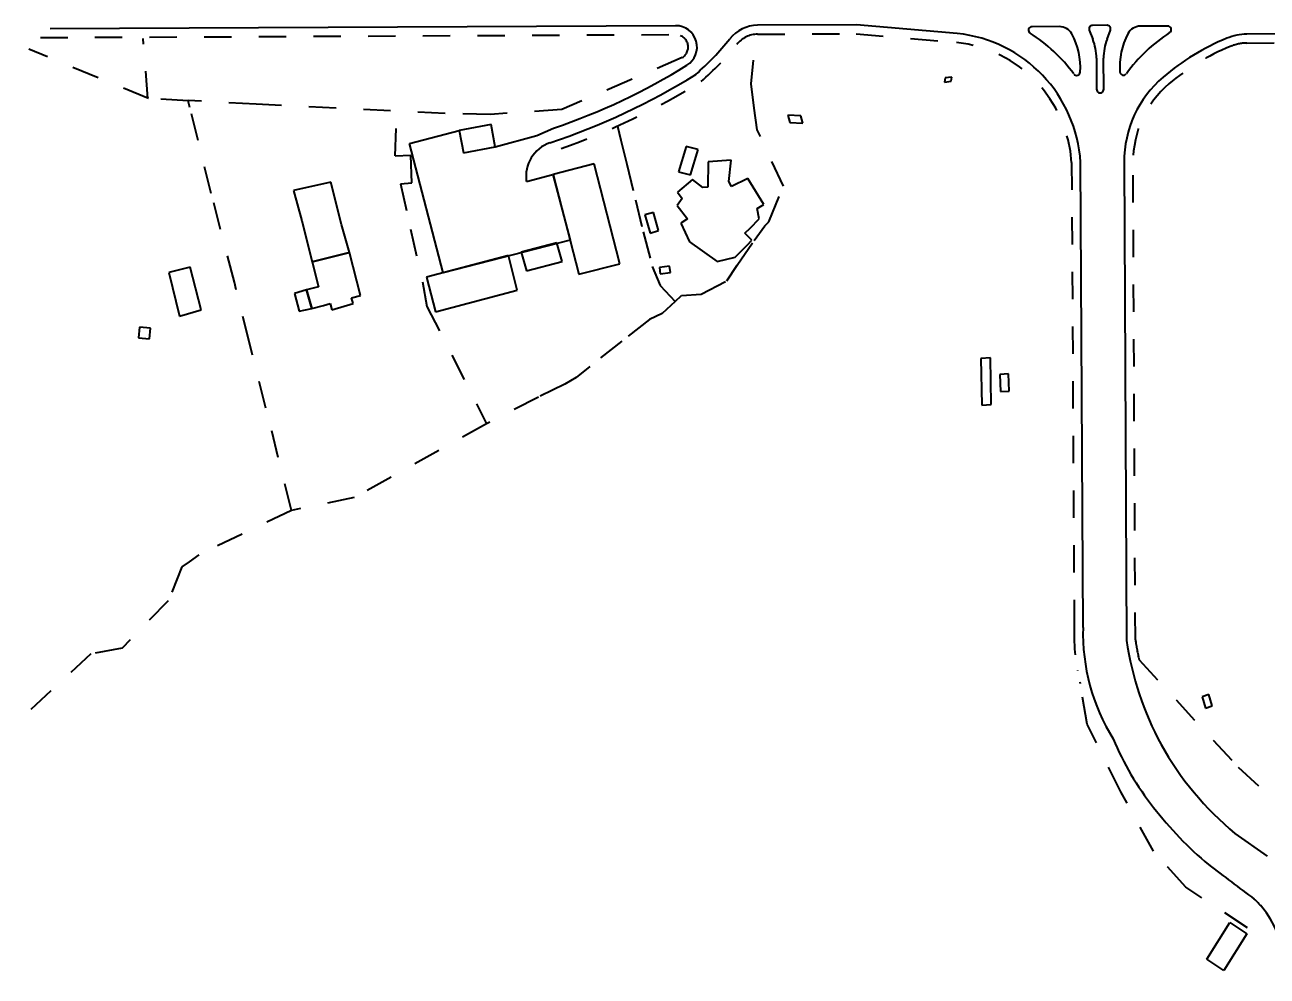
# Model space of a CAD drawing. Header units: metres. Extents: x 625987 to 635197, y 3048449 to 3066446.
# Drawn here: x 634624.138 to 634628.685, y 3063189.799 to 3063193.281 of the extents above; entities that cross this region are included whole.
import ezdxf

# ---------------------------------------------------------------- set-up
doc = ezdxf.new("R2010")
doc.units = ezdxf.units.M
doc.linetypes.add('DASHED', pattern=[0.75, 0.5, -0.25])
for name, color, linetype, lineweight in [('C-BLDG', 253, 'Continuous', 5), ('C-FENC-AIRF-SECU', 253, 'DASHED', 0), ('C-ROAD-LAND', 253, 'Continuous', 9)]:
    doc.layers.add(name, color=color, linetype=linetype, lineweight=lineweight)

msp = doc.modelspace()

# ---------------------------------------------------------------- linework, layer by layer
at = {"layer": 'C-BLDG', "lineweight": 40}
for p, q in [((634627.506, 3063193.0864, 24568986.0801), (634627.5039, 3063193.0707, 24568986.0801)), ((634627.506, 3063193.0864, 24568986.0801), (634627.5039, 3063193.0707, 24568986.0801)), ((634627.5039, 3063193.0707, 24568986.0801), (634627.5284, 3063193.074, 24568986.0801)), ((634627.5039, 3063193.0707, 24568986.0801), (634627.5284, 3063193.074, 24568986.0801)), ((634627.5305, 3063193.0898, 24568986.0801), (634627.506, 3063193.0864, 24568986.0801)), ((634627.5305, 3063193.0898, 24568986.0801), (634627.506, 3063193.0864, 24568986.0801)), ((634627.5284, 3063193.074, 24568986.0801), (634627.5305, 3063193.0898, 24568986.0801)), ((634627.5284, 3063193.074, 24568986.0801), (634627.5305, 3063193.0898, 24568986.0801)), ((634626.9776, 3063192.948, 24568986.0801), (634626.93, 3063192.9504, 24568986.0801)), ((634626.93, 3063192.9504, 24568986.0801), (634626.9375, 3063192.9234, 24568986.0801)), ((634626.9776, 3063192.948, 24568986.0801), (634626.93, 3063192.9504, 24568986.0801)), ((634626.93, 3063192.9504, 24568986.0801), (634626.9375, 3063192.9234, 24568986.0801)), ((634626.9375, 3063192.9234, 24568986.0801), (634626.9852, 3063192.921, 24568986.0801)), ((634626.9375, 3063192.9234, 24568986.0801), (634626.9852, 3063192.921, 24568986.0801)), ((634626.9852, 3063192.921, 24568986.0801), (634626.9776, 3063192.948, 24568986.0801)), ((634626.9852, 3063192.921, 24568986.0801), (634626.9776, 3063192.948, 24568986.0801)), ((634625.8443, 3063192.9162, 24568986.0801), (634625.7281, 3063192.8944, 24568986.0801)), ((634625.8443, 3063192.9162, 24568986.0801), (634625.7281, 3063192.8944, 24568986.0801)), ((634625.7281, 3063192.8944, 24568986.0801), (634625.7435, 3063192.8123, 24568986.0801)), ((634625.7281, 3063192.8944, 24568986.0801), (634625.7435, 3063192.8123, 24568986.0801)), ((634625.8597, 3063192.8341, 24568986.0801), (634625.8443, 3063192.9162, 24568986.0801)), ((634625.8597, 3063192.8341, 24568986.0801), (634625.8443, 3063192.9162, 24568986.0801)), ((634625.7435, 3063192.8123, 24568986.0801), (634625.8597, 3063192.8341, 24568986.0801)), ((634625.7435, 3063192.8123, 24568986.0801), (634625.8597, 3063192.8341, 24568986.0801)), ((634626.5588, 3063192.836, 24568986.0801), (634626.5309, 3063192.7432, 24568986.0801)), ((634626.5588, 3063192.836, 24568986.0801), (634626.5309, 3063192.7432, 24568986.0801)), ((634626.6025, 3063192.8251, 24568986.0801), (634626.5588, 3063192.836, 24568986.0801)), ((634626.6025, 3063192.8251, 24568986.0801), (634626.5588, 3063192.836, 24568986.0801)), ((634626.5747, 3063192.7323, 24568986.0801), (634626.6025, 3063192.8251, 24568986.0801)), ((634626.5747, 3063192.7323, 24568986.0801), (634626.6025, 3063192.8251, 24568986.0801)), ((634626.2216, 3063192.7726, 24568986.0801), (634626.0712, 3063192.7336, 24568986.0801)), ((634626.2216, 3063192.7726, 24568986.0801), (634626.0712, 3063192.7336, 24568986.0801)), ((634626.316, 3063192.4066, 24568986.0801), (634626.2216, 3063192.7726, 24568986.0801)), ((634626.316, 3063192.4066, 24568986.0801), (634626.2216, 3063192.7726, 24568986.0801)), ((634626.5309, 3063192.7432, 24568986.0801), (634626.5747, 3063192.7323, 24568986.0801)), ((634626.5309, 3063192.7432, 24568986.0801), (634626.5747, 3063192.7323, 24568986.0801)), ((634626.6389, 3063192.7793, 24568986.0801), (634626.638, 3063192.6863, 24568986.0801)), ((634626.6389, 3063192.7793, 24568986.0801), (634626.638, 3063192.6863, 24568986.0801)), ((634626.723, 3063192.7857, 24568986.0801), (634626.6389, 3063192.7793, 24568986.0801)), ((634626.723, 3063192.7857, 24568986.0801), (634626.6389, 3063192.7793, 24568986.0801)), ((634626.7151, 3063192.7069, 24568986.0801), (634626.723, 3063192.7857, 24568986.0801)), ((634626.7151, 3063192.7069, 24568986.0801), (634626.723, 3063192.7857, 24568986.0801)), ((634625.2577, 3063192.7051, 24568986.0801), (634625.1218, 3063192.6746, 24568986.0801)), ((634625.2577, 3063192.7051, 24568986.0801), (634625.1218, 3063192.6746, 24568986.0801)), ((634625.2973, 3063192.5503, 24568986.0801), (634625.2577, 3063192.7051, 24568986.0801)), ((634625.2973, 3063192.5503, 24568986.0801), (634625.2577, 3063192.7051, 24568986.0801)), ((634626.0712, 3063192.7336, 24568986.0801), (634626.1655, 3063192.3677, 24568986.0801)), ((634626.0712, 3063192.7336, 24568986.0801), (634626.1655, 3063192.3677, 24568986.0801)), ((634626.5815, 3063192.7152, 24568986.0801), (634626.5267, 3063192.668, 24568986.0801)), ((634626.5815, 3063192.7152, 24568986.0801), (634626.5267, 3063192.668, 24568986.0801)), ((634626.6192, 3063192.6858, 24568986.0801), (634626.5815, 3063192.7152, 24568986.0801)), ((634626.6192, 3063192.6858, 24568986.0801), (634626.5815, 3063192.7152, 24568986.0801)), ((634626.7237, 3063192.6894, 24568986.0801), (634626.7151, 3063192.7069, 24568986.0801)), ((634626.7237, 3063192.6894, 24568986.0801), (634626.7151, 3063192.7069, 24568986.0801)), ((634626.7841, 3063192.7184, 24568986.0801), (634626.7237, 3063192.6894, 24568986.0801)), ((634626.7841, 3063192.7184, 24568986.0801), (634626.7237, 3063192.6894, 24568986.0801)), ((634626.8425, 3063192.6231, 24568986.0801), (634626.7841, 3063192.7184, 24568986.0801)), ((634626.8425, 3063192.6231, 24568986.0801), (634626.7841, 3063192.7184, 24568986.0801)), ((634625.1218, 3063192.6746, 24568986.0801), (634625.1519, 3063192.5634, 24568986.0801)), ((634625.1218, 3063192.6746, 24568986.0801), (634625.1519, 3063192.5634, 24568986.0801)), ((634626.5267, 3063192.668, 24568986.0801), (634626.5442, 3063192.6455, 24568986.0801)), ((634626.5267, 3063192.668, 24568986.0801), (634626.5442, 3063192.6455, 24568986.0801)), ((634626.638, 3063192.6863, 24568986.0801), (634626.6192, 3063192.6858, 24568986.0801)), ((634626.638, 3063192.6863, 24568986.0801), (634626.6192, 3063192.6858, 24568986.0801)), ((634626.5442, 3063192.6455, 24568986.0801), (634626.526, 3063192.6194, 24568986.0801)), ((634626.5442, 3063192.6455, 24568986.0801), (634626.526, 3063192.6194, 24568986.0801)), ((634626.526, 3063192.6194, 24568986.0801), (634626.5628, 3063192.5711, 24568986.0801)), ((634626.526, 3063192.6194, 24568986.0801), (634626.5628, 3063192.5711, 24568986.0801)), ((634626.8178, 3063192.6087, 24568986.0801), (634626.8425, 3063192.6231, 24568986.0801)), ((634626.8178, 3063192.6087, 24568986.0801), (634626.8425, 3063192.6231, 24568986.0801)), ((634626.8255, 3063192.5713, 24568986.0801), (634626.8178, 3063192.6087, 24568986.0801)), ((634626.8255, 3063192.5713, 24568986.0801), (634626.8178, 3063192.6087, 24568986.0801)), ((634625.1519, 3063192.5634, 24568986.0801), (634625.1898, 3063192.4131, 24568986.0801)), ((634625.1519, 3063192.5634, 24568986.0801), (634625.1898, 3063192.4131, 24568986.0801)), ((634626.4393, 3063192.5938, 24568986.0801), (634626.4076, 3063192.5852, 24568986.0801)), ((634626.4393, 3063192.5938, 24568986.0801), (634626.4076, 3063192.5852, 24568986.0801)), ((634626.4076, 3063192.5852, 24568986.0801), (634626.4269, 3063192.5183, 24568986.0801)), ((634626.4076, 3063192.5852, 24568986.0801), (634626.4269, 3063192.5183, 24568986.0801)), ((634626.4575, 3063192.5285, 24568986.0801), (634626.4393, 3063192.5938, 24568986.0801)), ((634626.4575, 3063192.5285, 24568986.0801), (634626.4393, 3063192.5938, 24568986.0801)), ((634626.5628, 3063192.5711, 24568986.0801), (634626.5385, 3063192.5543, 24568986.0801)), ((634626.5628, 3063192.5711, 24568986.0801), (634626.5385, 3063192.5543, 24568986.0801)), ((634626.792, 3063192.5367, 24568986.0801), (634626.8255, 3063192.5713, 24568986.0801)), ((634626.792, 3063192.5367, 24568986.0801), (634626.8255, 3063192.5713, 24568986.0801)), ((634625.3257, 3063192.4473, 24568986.0801), (634625.2973, 3063192.5503, 24568986.0801)), ((634625.3257, 3063192.4473, 24568986.0801), (634625.2973, 3063192.5503, 24568986.0801)), ((634626.4269, 3063192.5183, 24568986.0801), (634626.4575, 3063192.5285, 24568986.0801)), ((634626.4269, 3063192.5183, 24568986.0801), (634626.4575, 3063192.5285, 24568986.0801)), ((634626.5385, 3063192.5543, 24568986.0801), (634626.5705, 3063192.4871, 24568986.0801)), ((634626.5385, 3063192.5543, 24568986.0801), (634626.5705, 3063192.4871, 24568986.0801)), ((634626.7729, 3063192.5181, 24568986.0801), (634626.792, 3063192.5367, 24568986.0801)), ((634626.7729, 3063192.5181, 24568986.0801), (634626.792, 3063192.5367, 24568986.0801)), ((634626.7982, 3063192.4926, 24568986.0801), (634626.7729, 3063192.5181, 24568986.0801)), ((634626.7982, 3063192.4926, 24568986.0801), (634626.7729, 3063192.5181, 24568986.0801)), ((634626.0846, 3063192.4831, 24568986.0801), (634625.9542, 3063192.4489, 24568986.0801)), ((634626.0846, 3063192.4831, 24568986.0801), (634625.9542, 3063192.4489, 24568986.0801)), ((634626.1041, 3063192.4151, 24568986.0801), (634626.0846, 3063192.4831, 24568986.0801)), ((634626.1041, 3063192.4151, 24568986.0801), (634626.0846, 3063192.4831, 24568986.0801)), ((634626.5705, 3063192.4871, 24568986.0801), (634626.6722, 3063192.4141, 24568986.0801)), ((634626.5705, 3063192.4871, 24568986.0801), (634626.6722, 3063192.4141, 24568986.0801)), ((634626.7375, 3063192.4301, 24568986.0801), (634626.7822, 3063192.4738, 24568986.0801)), ((634626.7375, 3063192.4301, 24568986.0801), (634626.7822, 3063192.4738, 24568986.0801)), ((634626.7822, 3063192.4738, 24568986.0801), (634626.7982, 3063192.4926, 24568986.0801)), ((634626.7822, 3063192.4738, 24568986.0801), (634626.7982, 3063192.4926, 24568986.0801)), ((634625.1898, 3063192.4131, 24568986.0801), (634625.3257, 3063192.4473, 24568986.0801)), ((634625.3257, 3063192.4473, 24568986.0801), (634625.1898, 3063192.4131, 24568986.0801)), ((634625.1898, 3063192.4131, 24568986.0801), (634625.3257, 3063192.4473, 24568986.0801)), ((634625.3257, 3063192.4473, 24568986.0801), (634625.1898, 3063192.4131, 24568986.0801)), ((634625.3659, 3063192.2902, 24568986.0801), (634625.3257, 3063192.4473, 24568986.0801)), ((634625.3659, 3063192.2902, 24568986.0801), (634625.3257, 3063192.4473, 24568986.0801)), ((634625.9076, 3063192.436, 24568986.0801), (634625.6085, 3063192.3569, 24568986.0801)), ((634625.9076, 3063192.436, 24568986.0801), (634625.6085, 3063192.3569, 24568986.0801)), ((634625.9399, 3063192.3098, 24568986.0801), (634625.9076, 3063192.436, 24568986.0801)), ((634625.9399, 3063192.3098, 24568986.0801), (634625.9076, 3063192.436, 24568986.0801)), ((634625.9542, 3063192.4489, 24568986.0801), (634625.9737, 3063192.3808, 24568986.0801)), ((634625.9542, 3063192.4489, 24568986.0801), (634625.9737, 3063192.3808, 24568986.0801)), ((634626.6722, 3063192.4141, 24568986.0801), (634626.7375, 3063192.4301, 24568986.0801)), ((634626.6722, 3063192.4141, 24568986.0801), (634626.7375, 3063192.4301, 24568986.0801)), ((634624.7428, 3063192.3936, 24568986.0801), (634624.6653, 3063192.3745, 24568986.0801)), ((634624.7428, 3063192.3936, 24568986.0801), (634624.6653, 3063192.3745, 24568986.0801)), ((634624.7832, 3063192.2379, 24568986.0801), (634624.7428, 3063192.3936, 24568986.0801)), ((634624.7832, 3063192.2379, 24568986.0801), (634624.7428, 3063192.3936, 24568986.0801)), ((634625.1898, 3063192.4131, 24568986.0801), (634625.2131, 3063192.3223, 24568986.0801)), ((634625.1898, 3063192.4131, 24568986.0801), (634625.2131, 3063192.3223, 24568986.0801)), ((634625.9737, 3063192.3808, 24568986.0801), (634626.1041, 3063192.4151, 24568986.0801)), ((634625.9737, 3063192.3808, 24568986.0801), (634626.1041, 3063192.4151, 24568986.0801)), ((634626.1655, 3063192.3677, 24568986.0801), (634626.316, 3063192.4066, 24568986.0801)), ((634626.1655, 3063192.3677, 24568986.0801), (634626.316, 3063192.4066, 24568986.0801)), ((634626.4978, 3063192.3971, 24568986.0801), (634626.4602, 3063192.3921, 24568986.0801)), ((634626.4978, 3063192.3971, 24568986.0801), (634626.4602, 3063192.3921, 24568986.0801)), ((634626.4602, 3063192.3921, 24568986.0801), (634626.4632, 3063192.3689, 24568986.0801)), ((634626.4602, 3063192.3921, 24568986.0801), (634626.4632, 3063192.3689, 24568986.0801)), ((634626.5008, 3063192.3739, 24568986.0801), (634626.4978, 3063192.3971, 24568986.0801)), ((634626.5008, 3063192.3739, 24568986.0801), (634626.4978, 3063192.3971, 24568986.0801)), ((634624.6653, 3063192.3745, 24568986.0801), (634624.704, 3063192.2146, 24568986.0801)), ((634624.6653, 3063192.3745, 24568986.0801), (634624.704, 3063192.2146, 24568986.0801)), ((634625.6085, 3063192.3569, 24568986.0801), (634625.6408, 3063192.2307, 24568986.0801)), ((634625.6085, 3063192.3569, 24568986.0801), (634625.6408, 3063192.2307, 24568986.0801)), ((634626.4632, 3063192.3689, 24568986.0801), (634626.5008, 3063192.3739, 24568986.0801)), ((634626.4632, 3063192.3689, 24568986.0801), (634626.5008, 3063192.3739, 24568986.0801)), ((634625.1692, 3063192.311, 24568986.0801), (634625.1251, 3063192.298, 24568986.0801)), ((634625.1692, 3063192.311, 24568986.0801), (634625.1251, 3063192.298, 24568986.0801)), ((634625.1251, 3063192.298, 24568986.0801), (634625.1421, 3063192.2323, 24568986.0801)), ((634625.1251, 3063192.298, 24568986.0801), (634625.1421, 3063192.2323, 24568986.0801)), ((634625.2131, 3063192.3223, 24568986.0801), (634625.1692, 3063192.311, 24568986.0801)), ((634625.2131, 3063192.3223, 24568986.0801), (634625.1692, 3063192.311, 24568986.0801)), ((634625.1692, 3063192.311, 24568986.0801), (634625.1886, 3063192.243, 24568986.0801)), ((634625.1886, 3063192.243, 24568986.0801), (634625.1692, 3063192.311, 24568986.0801)), ((634625.1692, 3063192.311, 24568986.0801), (634625.1886, 3063192.243, 24568986.0801)), ((634625.1886, 3063192.243, 24568986.0801), (634625.1692, 3063192.311, 24568986.0801)), ((634625.3341, 3063192.2818, 24568986.0801), (634625.3659, 3063192.2902, 24568986.0801)), ((634625.3341, 3063192.2818, 24568986.0801), (634625.3659, 3063192.2902, 24568986.0801)), ((634625.6408, 3063192.2307, 24568986.0801), (634625.9399, 3063192.3098, 24568986.0801)), ((634625.6408, 3063192.2307, 24568986.0801), (634625.9399, 3063192.3098, 24568986.0801)), ((634625.1421, 3063192.2323, 24568986.0801), (634625.1886, 3063192.243, 24568986.0801)), ((634625.1421, 3063192.2323, 24568986.0801), (634625.1886, 3063192.243, 24568986.0801)), ((634625.1886, 3063192.243, 24568986.0801), (634625.2313, 3063192.254, 24568986.0801)), ((634625.1886, 3063192.243, 24568986.0801), (634625.2313, 3063192.254, 24568986.0801)), ((634625.2313, 3063192.254, 24568986.0801), (634625.2554, 3063192.2609, 24568986.0801)), ((634625.2313, 3063192.254, 24568986.0801), (634625.2554, 3063192.2609, 24568986.0801)), ((634625.2554, 3063192.2609, 24568986.0801), (634625.2618, 3063192.2373, 24568986.0801)), ((634625.2554, 3063192.2609, 24568986.0801), (634625.2618, 3063192.2373, 24568986.0801)), ((634625.2618, 3063192.2373, 24568986.0801), (634625.3397, 3063192.2603, 24568986.0801)), ((634625.2618, 3063192.2373, 24568986.0801), (634625.3397, 3063192.2603, 24568986.0801)), ((634625.3397, 3063192.2603, 24568986.0801), (634625.3341, 3063192.2818, 24568986.0801)), ((634625.3397, 3063192.2603, 24568986.0801), (634625.3341, 3063192.2818, 24568986.0801)), ((634624.704, 3063192.2146, 24568986.0801), (634624.7832, 3063192.2379, 24568986.0801)), ((634624.704, 3063192.2146, 24568986.0801), (634624.7832, 3063192.2379, 24568986.0801)), ((634624.5571, 3063192.1744, 24568986.0801), (634624.5536, 3063192.1348, 24568986.0801)), ((634624.5571, 3063192.1744, 24568986.0801), (634624.5536, 3063192.1348, 24568986.0801)), ((634624.5976, 3063192.1712, 24568986.0801), (634624.5571, 3063192.1744, 24568986.0801)), ((634624.5976, 3063192.1712, 24568986.0801), (634624.5571, 3063192.1744, 24568986.0801)), ((634624.5941, 3063192.1316, 24568986.0801), (634624.5976, 3063192.1712, 24568986.0801)), ((634624.5941, 3063192.1316, 24568986.0801), (634624.5976, 3063192.1712, 24568986.0801)), ((634624.5536, 3063192.1348, 24568986.0801), (634624.5941, 3063192.1316, 24568986.0801)), ((634624.5536, 3063192.1348, 24568986.0801), (634624.5941, 3063192.1316, 24568986.0801)), ((634627.6722, 3063192.0623, 24568986.0801), (634627.6369, 3063192.0596, 24568986.0801)), ((634627.6722, 3063192.0623, 24568986.0801), (634627.6369, 3063192.0596, 24568986.0801)), ((634627.6369, 3063192.0596, 24568986.0801), (634627.6401, 3063191.8884, 24568986.0801)), ((634627.6369, 3063192.0596, 24568986.0801), (634627.6401, 3063191.8884, 24568986.0801)), ((634627.6748, 3063191.8911, 24568986.0801), (634627.6722, 3063192.0623, 24568986.0801)), ((634627.6748, 3063191.8911, 24568986.0801), (634627.6722, 3063192.0623, 24568986.0801)), ((634627.7385, 3063192.0029, 24568986.0801), (634627.7064, 3063192.0016, 24568986.0801)), ((634627.7385, 3063192.0029, 24568986.0801), (634627.7064, 3063192.0016, 24568986.0801)), ((634627.7064, 3063192.0016, 24568986.0801), (634627.7082, 3063191.9388, 24568986.0801)), ((634627.7064, 3063192.0016, 24568986.0801), (634627.7082, 3063191.9388, 24568986.0801)), ((634627.7402, 3063191.9401, 24568986.0801), (634627.7385, 3063192.0029, 24568986.0801)), ((634627.7402, 3063191.9401, 24568986.0801), (634627.7385, 3063192.0029, 24568986.0801)), ((634627.7082, 3063191.9388, 24568986.0801), (634627.7402, 3063191.9401, 24568986.0801)), ((634627.7082, 3063191.9388, 24568986.0801), (634627.7402, 3063191.9401, 24568986.0801)), ((634627.6401, 3063191.8884, 24568986.0801), (634627.6748, 3063191.8911, 24568986.0801)), ((634627.6401, 3063191.8884, 24568986.0801), (634627.6748, 3063191.8911, 24568986.0801)), ((634628.4713, 3063190.8299, 24568986.0801), (634628.4466, 3063190.8217, 24568986.0801)), ((634628.4713, 3063190.8299, 24568986.0801), (634628.4466, 3063190.8217, 24568986.0801)), ((634628.4466, 3063190.8217, 24568986.0801), (634628.4586, 3063190.7804, 24568986.0801)), ((634628.4466, 3063190.8217, 24568986.0801), (634628.4586, 3063190.7804, 24568986.0801)), ((634628.4586, 3063190.7804, 24568986.0801), (634628.4833, 3063190.7886, 24568986.0801)), ((634628.4586, 3063190.7804, 24568986.0801), (634628.4833, 3063190.7886, 24568986.0801)), ((634628.4833, 3063190.7886, 24568986.0801), (634628.4713, 3063190.8299, 24568986.0801)), ((634628.4833, 3063190.7886, 24568986.0801), (634628.4713, 3063190.8299, 24568986.0801)), ((634628.4638, 3063189.8609, 24568986.0801), (634628.5476, 3063189.9953, 24568986.0801)), ((634628.4638, 3063189.8609, 24568986.0801), (634628.5476, 3063189.9953, 24568986.0801)), ((634628.5476, 3063189.9953, 24568986.0801), (634628.6098, 3063189.9545, 24568986.0801)), ((634628.5476, 3063189.9953, 24568986.0801), (634628.6098, 3063189.9545, 24568986.0801)), ((634628.6098, 3063189.9545, 24568986.0801), (634628.526, 3063189.8202, 24568986.0801)), ((634628.6098, 3063189.9545, 24568986.0801), (634628.526, 3063189.8202, 24568986.0801)), ((634628.526, 3063189.8202, 24568986.0801), (634628.4638, 3063189.8609, 24568986.0801)), ((634628.526, 3063189.8202, 24568986.0801), (634628.4638, 3063189.8609, 24568986.0801))]:
    msp.add_line(p, q, dxfattribs=at)
at = {"layer": 'C-FENC-AIRF-SECU', "lineweight": 40, "ltscale": 0.2}
for p, q in [((634624.1948, 3063193.2341, 24568986.0801), (634626.52, 3063193.2451, 24568986.0801)), ((634624.1948, 3063193.2341, 24568986.0801), (634626.52, 3063193.2451, 24568986.0801)), ((634626.8199, 3063193.2465, 24568986.0801), (634627.1799, 3063193.2482, 24568986.0801)), ((634626.8199, 3063193.2465, 24568986.0801), (634627.1799, 3063193.2482, 24568986.0801)), ((634627.1799, 3063193.2482, 24568986.0801), (634627.5475, 3063193.2166, 24568986.0801)), ((634627.1799, 3063193.2482, 24568986.0801), (634627.5475, 3063193.2166, 24568986.0801)), ((634624.5881, 3063193.0111, 24568986.0801), (634624.5713, 3063193.231, 24568986.0801)), ((634624.5881, 3063193.0111, 24568986.0801), (634624.5713, 3063193.231, 24568986.0801)), ((634628.6107, 3063193.2139, 24568986.0801), (634630.5213, 3063193.2229, 24568986.0801)), ((634628.6107, 3063193.2139, 24568986.0801), (634630.5213, 3063193.2229, 24568986.0801)), ((634624.5912, 3063193.0111, 24568986.0801), (634624.1526, 3063193.1914, 24568986.0801)), ((634624.5912, 3063193.0111, 24568986.0801), (634624.1526, 3063193.1914, 24568986.0801)), ((634626.5438, 3063193.1607, 24568986.0801), (634626.1034, 3063192.9708, 24568986.0801)), ((634626.5438, 3063193.1607, 24568986.0801), (634626.1034, 3063192.9708, 24568986.0801)), ((634626.7964, 3063193.0649, 24568986.0801), (634626.8049, 3063193.1509, 24568986.0801)), ((634626.7964, 3063193.0649, 24568986.0801), (634626.8049, 3063193.1509, 24568986.0801)), ((634626.8075, 3063192.9754, 24568986.0801), (634626.7964, 3063193.0649, 24568986.0801)), ((634626.8075, 3063192.9754, 24568986.0801), (634626.7964, 3063193.0649, 24568986.0801)), ((634624.7362, 3063193.0032, 24568986.0801), (634624.5881, 3063193.0111, 24568986.0801)), ((634624.7362, 3063193.0032, 24568986.0801), (634624.5881, 3063193.0111, 24568986.0801)), ((634624.9846, 3063192.9904, 24568986.0801), (634624.7361, 3063193.0035, 24568986.0801)), ((634624.7362, 3063193.0032, 24568986.0801), (634624.7361, 3063193.0035, 24568986.0801)), ((634624.9846, 3063192.9904, 24568986.0801), (634624.7361, 3063193.0035, 24568986.0801)), ((634624.7362, 3063193.0032, 24568986.0801), (634624.7361, 3063193.0035, 24568986.0801)), ((634624.7421, 3063192.9783, 24568986.0801), (634624.7362, 3063193.0032, 24568986.0801)), ((634624.7421, 3063192.9783, 24568986.0801), (634624.7362, 3063193.0032, 24568986.0801)), ((634624.8202, 3063192.6637, 24568986.0801), (634624.7421, 3063192.9783, 24568986.0801)), ((634624.8202, 3063192.6637, 24568986.0801), (634624.7421, 3063192.9783, 24568986.0801)), ((634625.6765, 3063192.9559, 24568986.0801), (634624.9846, 3063192.9904, 24568986.0801)), ((634625.6765, 3063192.9559, 24568986.0801), (634624.9846, 3063192.9904, 24568986.0801)), ((634626.1034, 3063192.9708, 24568986.0801), (634625.8407, 3063192.953, 24568986.0801)), ((634626.1034, 3063192.9708, 24568986.0801), (634625.8407, 3063192.953, 24568986.0801)), ((634626.8185, 3063192.8964, 24568986.0801), (634626.8075, 3063192.9754, 24568986.0801)), ((634626.8185, 3063192.8964, 24568986.0801), (634626.8075, 3063192.9754, 24568986.0801)), ((634625.4939, 3063192.8016, 24568986.0801), (634625.4984, 3063192.9634, 24568986.0801)), ((634625.4939, 3063192.8016, 24568986.0801), (634625.4984, 3063192.9634, 24568986.0801)), ((634625.8407, 3063192.953, 24568986.0801), (634625.6765, 3063192.9559, 24568986.0801)), ((634625.8407, 3063192.953, 24568986.0801), (634625.6765, 3063192.9559, 24568986.0801)), ((634626.307, 3063192.9104, 24568986.0801), (634626.3193, 3063192.8584, 24568986.0801)), ((634626.307, 3063192.9104, 24568986.0801), (634626.3193, 3063192.8584, 24568986.0801)), ((634626.9144, 3063192.6904, 24568986.0801), (634626.8185, 3063192.8964, 24568986.0801)), ((634626.9144, 3063192.6904, 24568986.0801), (634626.8185, 3063192.8964, 24568986.0801)), ((634626.3193, 3063192.8584, 24568986.0801), (634626.3409, 3063192.7713, 24568986.0801)), ((634626.3193, 3063192.8584, 24568986.0801), (634626.3409, 3063192.7713, 24568986.0801)), ((634625.4939, 3063192.8016, 24568986.0801), (634625.5501, 3063192.8039, 24568986.0801)), ((634625.4939, 3063192.8016, 24568986.0801), (634625.5501, 3063192.8039, 24568986.0801)), ((634625.5542, 3063192.7028, 24568986.0801), (634625.5501, 3063192.8039, 24568986.0801)), ((634625.5542, 3063192.7028, 24568986.0801), (634625.5501, 3063192.8039, 24568986.0801)), ((634626.3409, 3063192.7713, 24568986.0801), (634626.3733, 3063192.6404, 24568986.0801)), ((634626.3409, 3063192.7713, 24568986.0801), (634626.3733, 3063192.6404, 24568986.0801)), ((634627.9691, 3063192.7764, 24568986.0801), (634627.9783, 3063191.075, 24568986.0801)), ((634627.9691, 3063192.7764, 24568986.0801), (634627.9783, 3063191.075, 24568986.0801)), ((634628.2022, 3063191.0303, 24568986.0801), (634628.1939, 3063192.7783, 24568986.0801)), ((634628.2022, 3063191.0303, 24568986.0801), (634628.1939, 3063192.7783, 24568986.0801)), ((634625.5129, 3063192.699, 24568986.0801), (634625.5542, 3063192.7028, 24568986.0801)), ((634625.5129, 3063192.699, 24568986.0801), (634625.5542, 3063192.7028, 24568986.0801)), ((634625.5129, 3063192.699, 24568986.0801), (634625.5497, 3063192.5327, 24568986.0801)), ((634625.5129, 3063192.699, 24568986.0801), (634625.5497, 3063192.5327, 24568986.0801)), ((634624.9051, 3063192.3386, 24568986.0801), (634624.8202, 3063192.6637, 24568986.0801)), ((634624.9051, 3063192.3386, 24568986.0801), (634624.8202, 3063192.6637, 24568986.0801)), ((634626.8608, 3063192.5596, 24568986.0801), (634626.9144, 3063192.6904, 24568986.0801)), ((634626.8608, 3063192.5596, 24568986.0801), (634626.9144, 3063192.6904, 24568986.0801)), ((634626.3733, 3063192.6404, 24568986.0801), (634626.4015, 3063192.5232, 24568986.0801)), ((634626.3733, 3063192.6404, 24568986.0801), (634626.4015, 3063192.5232, 24568986.0801)), ((634626.8464, 3063192.5451, 24568986.0801), (634626.8608, 3063192.5596, 24568986.0801)), ((634626.8464, 3063192.5451, 24568986.0801), (634626.8608, 3063192.5596, 24568986.0801)), ((634625.5497, 3063192.5327, 24568986.0801), (634625.5932, 3063192.3398, 24568986.0801)), ((634625.5497, 3063192.5327, 24568986.0801), (634625.5932, 3063192.3398, 24568986.0801)), ((634626.4015, 3063192.5232, 24568986.0801), (634626.4337, 3063192.3969, 24568986.0801)), ((634626.4015, 3063192.5232, 24568986.0801), (634626.4337, 3063192.3969, 24568986.0801)), ((634626.8076, 3063192.492, 24568986.0801), (634626.8464, 3063192.5451, 24568986.0801)), ((634626.8076, 3063192.492, 24568986.0801), (634626.8464, 3063192.5451, 24568986.0801)), ((634626.7447, 3063192.4013, 24568986.0801), (634626.8076, 3063192.492, 24568986.0801)), ((634626.7447, 3063192.4013, 24568986.0801), (634626.8076, 3063192.492, 24568986.0801)), ((634626.4337, 3063192.3969, 24568986.0801), (634626.4628, 3063192.3268, 24568986.0801)), ((634626.4337, 3063192.3969, 24568986.0801), (634626.4628, 3063192.3268, 24568986.0801)), ((634626.707, 3063192.3437, 24568986.0801), (634626.7447, 3063192.4013, 24568986.0801)), ((634626.707, 3063192.3437, 24568986.0801), (634626.7447, 3063192.4013, 24568986.0801)), ((634624.96, 3063192.1166, 24568986.0801), (634624.9051, 3063192.3386, 24568986.0801)), ((634624.96, 3063192.1166, 24568986.0801), (634624.9051, 3063192.3386, 24568986.0801)), ((634625.5932, 3063192.3398, 24568986.0801), (634625.6098, 3063192.2504, 24568986.0801)), ((634625.5932, 3063192.3398, 24568986.0801), (634625.6098, 3063192.2504, 24568986.0801)), ((634626.6133, 3063192.2948, 24568986.0801), (634626.707, 3063192.3437, 24568986.0801)), ((634626.6133, 3063192.2948, 24568986.0801), (634626.707, 3063192.3437, 24568986.0801)), ((634626.4628, 3063192.3268, 24568986.0801), (634626.5181, 3063192.2681, 24568986.0801)), ((634626.4628, 3063192.3268, 24568986.0801), (634626.5181, 3063192.2681, 24568986.0801)), ((634626.5181, 3063192.2681, 24568986.0801), (634626.5413, 3063192.2899, 24568986.0801)), ((634626.5181, 3063192.2681, 24568986.0801), (634626.5413, 3063192.2899, 24568986.0801)), ((634626.5413, 3063192.2899, 24568986.0801), (634626.6133, 3063192.2948, 24568986.0801)), ((634626.5413, 3063192.2899, 24568986.0801), (634626.6133, 3063192.2948, 24568986.0801)), ((634625.6098, 3063192.2504, 24568986.0801), (634625.8274, 3063191.821, 24568986.0801)), ((634625.6098, 3063192.2504, 24568986.0801), (634625.8274, 3063191.821, 24568986.0801)), ((634626.5181, 3063192.2681, 24568986.0801), (634626.4711, 3063192.2238, 24568986.0801)), ((634626.5181, 3063192.2681, 24568986.0801), (634626.4711, 3063192.2238, 24568986.0801)), ((634626.4245, 3063192.2029, 24568986.0801), (634626.3233, 3063192.1232, 24568986.0801)), ((634626.4245, 3063192.2029, 24568986.0801), (634626.3233, 3063192.1232, 24568986.0801)), ((634626.4711, 3063192.2238, 24568986.0801), (634626.4245, 3063192.2029, 24568986.0801)), ((634626.4711, 3063192.2238, 24568986.0801), (634626.4245, 3063192.2029, 24568986.0801)), ((634625.0205, 3063191.8784, 24568986.0801), (634624.96, 3063192.1166, 24568986.0801)), ((634625.0205, 3063191.8784, 24568986.0801), (634624.96, 3063192.1166, 24568986.0801)), ((634626.3233, 3063192.1232, 24568986.0801), (634626.2057, 3063192.0309, 24568986.0801)), ((634626.3233, 3063192.1232, 24568986.0801), (634626.2057, 3063192.0309, 24568986.0801)), ((634626.2057, 3063192.0309, 24568986.0801), (634626.1554, 3063191.9901, 24568986.0801)), ((634626.2057, 3063192.0309, 24568986.0801), (634626.1554, 3063191.9901, 24568986.0801)), ((634626.1554, 3063191.9901, 24568986.0801), (634626.1139, 3063191.9657, 24568986.0801)), ((634626.1554, 3063191.9901, 24568986.0801), (634626.1139, 3063191.9657, 24568986.0801)), ((634626.1139, 3063191.9657, 24568986.0801), (634626.0176, 3063191.9182, 24568986.0801)), ((634626.1139, 3063191.9657, 24568986.0801), (634626.0176, 3063191.9182, 24568986.0801)), ((634625.1142, 3063191.5036, 24568986.0801), (634625.0205, 3063191.8784, 24568986.0801)), ((634625.1142, 3063191.5036, 24568986.0801), (634625.0205, 3063191.8784, 24568986.0801)), ((634626.0176, 3063191.9182, 24568986.0801), (634625.8274, 3063191.821, 24568986.0801)), ((634626.0176, 3063191.9182, 24568986.0801), (634625.8274, 3063191.821, 24568986.0801)), ((634625.8274, 3063191.821, 24568986.0801), (634625.3432, 3063191.5503, 24568986.0801)), ((634625.8274, 3063191.821, 24568986.0801), (634625.3432, 3063191.5503, 24568986.0801)), ((634625.3432, 3063191.5503, 24568986.0801), (634625.1142, 3063191.5036, 24568986.0801)), ((634625.3432, 3063191.5503, 24568986.0801), (634625.1142, 3063191.5036, 24568986.0801)), ((634625.1142, 3063191.5036, 24568986.0801), (634624.7749, 3063191.3408, 24568986.0801)), ((634625.1142, 3063191.5036, 24568986.0801), (634624.7749, 3063191.3408, 24568986.0801)), ((634624.7749, 3063191.3408, 24568986.0801), (634624.74, 3063191.315, 24568986.0801)), ((634624.7749, 3063191.3408, 24568986.0801), (634624.74, 3063191.315, 24568986.0801)), ((634624.7123, 3063191.2971, 24568986.0801), (634624.6632, 3063191.173, 24568986.0801)), ((634624.7123, 3063191.2971, 24568986.0801), (634624.6632, 3063191.173, 24568986.0801)), ((634624.74, 3063191.315, 24568986.0801), (634624.7123, 3063191.2971, 24568986.0801)), ((634624.74, 3063191.315, 24568986.0801), (634624.7123, 3063191.2971, 24568986.0801)), ((634624.6632, 3063191.173, 24568986.0801), (634624.4942, 3063190.9999, 24568986.0801)), ((634624.6632, 3063191.173, 24568986.0801), (634624.4942, 3063190.9999, 24568986.0801)), ((634624.3801, 3063190.9784, 24568986.0801), (634624.0769, 3063190.6988, 24568986.0801)), ((634624.3801, 3063190.9784, 24568986.0801), (634624.0769, 3063190.6988, 24568986.0801)), ((634624.4942, 3063190.9999, 24568986.0801), (634624.3801, 3063190.9784, 24568986.0801)), ((634624.4942, 3063190.9999, 24568986.0801), (634624.3801, 3063190.9784, 24568986.0801)), ((634628.2158, 3063190.957, 24568986.0801), (634628.5791, 3063190.5635, 24568986.0801)), ((634628.2158, 3063190.957, 24568986.0801), (634628.5791, 3063190.5635, 24568986.0801)), ((634628.0263, 3063190.7213, 24568986.0801), (634627.992, 3063190.919, 24568986.0801)), ((634628.0263, 3063190.7213, 24568986.0801), (634627.992, 3063190.919, 24568986.0801)), ((634628.1489, 3063190.4743, 24568986.0801), (634628.0263, 3063190.7213, 24568986.0801)), ((634628.1489, 3063190.4743, 24568986.0801), (634628.0263, 3063190.7213, 24568986.0801)), ((634628.5791, 3063190.5635, 24568986.0801), (634628.7272, 3063190.4289, 24568986.0801)), ((634628.5791, 3063190.5635, 24568986.0801), (634628.7272, 3063190.4289, 24568986.0801)), ((634628.2682, 3063190.2563, 24568986.0801), (634628.1489, 3063190.4743, 24568986.0801)), ((634628.2682, 3063190.2563, 24568986.0801), (634628.1489, 3063190.4743, 24568986.0801)), ((634628.3869, 3063190.1251, 24568986.0801), (634628.2682, 3063190.2563, 24568986.0801)), ((634628.3869, 3063190.1251, 24568986.0801), (634628.2682, 3063190.2563, 24568986.0801)), ((634628.613, 3063189.976, 24568986.0801), (634628.3869, 3063190.1251, 24568986.0801)), ((634628.613, 3063189.976, 24568986.0801), (634628.3869, 3063190.1251, 24568986.0801))]:
    msp.add_line(p, q, dxfattribs=at)
for centre, major_axis, start_param, end_param in [((634626.5202, 3063193.1996, 24568986.0801), (0.0322, 0.0322), 4.471229, 7.073325), ((634626.5202, 3063193.1996, 24568986.0801), (0.0322, 0.0322), 4.471229, 7.073325), ((634626.8203, 3063193.149, 24568986.0801), (-0.0689, 0.0689), -0.780663, 0.118571), ((634626.8203, 3063193.149, 24568986.0801), (-0.0689, 0.0689), -0.780663, 0.118571), ((634625.9014, 3063193.888, 24568986.0801), (-0.7649, 0.7649), 3.073713, 3.248716), ((634625.9014, 3063193.888, 24568986.0801), (-0.7649, 0.7649), 3.073713, 3.248716), ((634627.4979, 3063192.7472, 24568986.0801), (-0.3338, 0.3338), 3.988744, 5.392503), ((634627.4979, 3063192.7472, 24568986.0801), (-0.3338, 0.3338), 3.988744, 5.392503), ((634628.8681, 3063192.4278, 24568986.0801), (-0.5917, 0.5917), -0.394944, -0.079489), ((634628.8681, 3063192.4278, 24568986.0801), (-0.5917, 0.5917), -0.394944, -0.079489), ((634628.6114, 3063193.0514, 24568986.0801), (0.1149, 0.1149), 0.790131, 1.175848), ((634628.6114, 3063193.0514, 24568986.0801), (0.1149, 0.1149), 0.790131, 1.175848), ((634625.2571, 3063195.2532, 24568986.0801), (-1.8153, 1.8153), 2.691211, 2.912488), ((634625.2571, 3063195.2532, 24568986.0801), (-1.8153, 1.8153), 2.691211, 2.912488), ((634628.5678, 3063192.7801, 24568986.0801), (-0.2644, 0.2644), -0.079489, 0.790135), ((634628.5678, 3063192.7801, 24568986.0801), (-0.2644, 0.2644), -0.079489, 0.790135), ((634628.7387, 3063191.0537, 24568986.0801), (-0.5379, 0.5379), 0.757366, 1.0298), ((634628.7387, 3063191.0537, 24568986.0801), (-0.5379, 0.5379), 0.757366, 1.0298), ((634629.3362, 3063191.2032, 24568986.0801), (0.8111, 0.8111), 2.507488, 2.572445), ((634629.3362, 3063191.2032, 24568986.0801), (0.8111, 0.8111), 2.507488, 2.572445)]:
    msp.add_ellipse(centre, major_axis=major_axis, ratio=1, start_param=start_param, end_param=end_param, dxfattribs=at)
at = {"layer": 'C-ROAD-LAND', "lineweight": 40}
for p, q in [((634626.5198, 3063193.2776, 24568986.0801), (634624.2305, 3063193.2667, 24568986.0801)), ((634626.5198, 3063193.2776, 24568986.0801), (634624.2305, 3063193.2667, 24568986.0801)), ((634627.1812, 3063193.2807, 24568986.0801), (634626.8197, 3063193.279, 24568986.0801)), ((634627.1812, 3063193.2807, 24568986.0801), (634626.8197, 3063193.279, 24568986.0801)), ((634627.5506, 3063193.249, 24568986.0801), (634627.1812, 3063193.2807, 24568986.0801)), ((634627.5506, 3063193.249, 24568986.0801), (634627.1812, 3063193.2807, 24568986.0801)), ((634627.9241, 3063193.2743, 24568986.0801), (634627.8241, 3063193.2739, 24568986.0801)), ((634627.9241, 3063193.2743, 24568986.0801), (634627.8241, 3063193.2739, 24568986.0801)), ((634628.0338, 3063193.261, 24568986.0801), (634628.0465, 3063193.2284, 24568986.0801)), ((634628.0338, 3063193.261, 24568986.0801), (634628.0465, 3063193.2284, 24568986.0801)), ((634628.0989, 3063193.279, 24568986.0801), (634628.0458, 3063193.2787, 24568986.0801)), ((634628.0989, 3063193.279, 24568986.0801), (634628.0458, 3063193.2787, 24568986.0801)), ((634628.0986, 3063193.2286, 24568986.0801), (634628.1111, 3063193.2614, 24568986.0801)), ((634628.0986, 3063193.2286, 24568986.0801), (634628.1111, 3063193.2614, 24568986.0801)), ((634628.3206, 3063193.2762, 24568986.0801), (634628.2206, 3063193.2757, 24568986.0801)), ((634628.3206, 3063193.2762, 24568986.0801), (634628.2206, 3063193.2757, 24568986.0801)), ((634630.5205, 3063193.2554, 24568986.0801), (634628.6105, 3063193.2464, 24568986.0801)), ((634630.5205, 3063193.2554, 24568986.0801), (634628.6105, 3063193.2464, 24568986.0801)), ((634628.0599, 3063193.1583, 24568986.0801), (634628.0605, 3063193.0449, 24568986.0801)), ((634628.0599, 3063193.1583, 24568986.0801), (634628.0605, 3063193.0449, 24568986.0801)), ((634628.0864, 3063193.045, 24568986.0801), (634628.0859, 3063193.1584, 24568986.0801)), ((634628.0864, 3063193.045, 24568986.0801), (634628.0859, 3063193.1584, 24568986.0801)), ((634625.5464, 3063192.8464, 24568986.0801), (634625.7281, 3063192.8944, 24568986.0801)), ((634625.5464, 3063192.8464, 24568986.0801), (634625.7281, 3063192.8944, 24568986.0801)), ((634625.7281, 3063192.8944, 24568986.0801), (634625.7435, 3063192.8123, 24568986.0801)), ((634625.7281, 3063192.8944, 24568986.0801), (634625.7435, 3063192.8123, 24568986.0801)), ((634626.0113, 3063192.8763, 24568986.0801), (634626.0733, 3063192.9029, 24568986.0801)), ((634626.0113, 3063192.8763, 24568986.0801), (634626.0733, 3063192.9029, 24568986.0801)), ((634625.6686, 3063192.3728, 24568986.0801), (634625.5464, 3063192.8464, 24568986.0801)), ((634625.6686, 3063192.3728, 24568986.0801), (634625.5464, 3063192.8464, 24568986.0801)), ((634625.7435, 3063192.8123, 24568986.0801), (634625.8597, 3063192.8341, 24568986.0801)), ((634625.7435, 3063192.8123, 24568986.0801), (634625.8597, 3063192.8341, 24568986.0801)), ((634625.8597, 3063192.8341, 24568986.0801), (634626.0113, 3063192.8763, 24568986.0801)), ((634625.8597, 3063192.8341, 24568986.0801), (634626.0113, 3063192.8763, 24568986.0801)), ((634626.0598, 3063192.8489, 24568986.0801), (634626.0598, 3063192.8489, 24568986.0801)), ((634626.0598, 3063192.8489, 24568986.0801), (634626.0598, 3063192.8489, 24568986.0801)), ((634628.0108, 3063191.0746, 24568986.0801), (634628.0016, 3063192.7774, 24568986.0801)), ((634628.0108, 3063191.0746, 24568986.0801), (634628.0016, 3063192.7774, 24568986.0801)), ((634628.1614, 3063192.7782, 24568986.0801), (634628.1697, 3063191.0278, 24568986.0801)), ((634628.1614, 3063192.7782, 24568986.0801), (634628.1697, 3063191.0278, 24568986.0801)), ((634625.9734, 3063192.7079, 24568986.0801), (634626.07, 3063192.7333, 24568986.0801)), ((634625.9734, 3063192.7079, 24568986.0801), (634626.07, 3063192.7333, 24568986.0801)), ((634626.07, 3063192.7333, 24568986.0801), (634626.1333, 3063192.4927, 24568986.0801)), ((634626.07, 3063192.7333, 24568986.0801), (634626.1333, 3063192.4927, 24568986.0801)), ((634626.1333, 3063192.4927, 24568986.0801), (634625.6686, 3063192.3728, 24568986.0801)), ((634626.1333, 3063192.4927, 24568986.0801), (634625.6686, 3063192.3728, 24568986.0801)), ((634628.5669, 3063190.3208, 24568986.0801), (634628.6846, 3063190.2386, 24568986.0801)), ((634628.5669, 3063190.3208, 24568986.0801), (634628.6846, 3063190.2386, 24568986.0801))]:
    msp.add_line(p, q, dxfattribs=at)
for centre, major_axis, ratio, start_param, end_param in [((634626.5202, 3063193.1996, 24568986.0801), (0.0551, 0.0551), 1, 4.473871, 7.073321), ((634626.5202, 3063193.1996, 24568986.0801), (0.0551, 0.0551), 1, 4.473871, 7.073321), ((634626.8203, 3063193.149, 24568986.0801), (0.0919, 0.0919), 1, 0.790136, 1.687824), ((634626.8203, 3063193.149, 24568986.0801), (0.0919, 0.0919), 1, 0.790136, 1.687824), ((634627.4979, 3063192.7472, 24568986.0801), (-0.3568, 0.3568), 1, 3.986899, 5.393145), ((634627.4979, 3063192.7472, 24568986.0801), (-0.3568, 0.3568), 1, 3.986899, 5.393145), ((634627.8242, 3063193.2609, 24568986.0801), (-0.00919, 0.00919), 1, -0.780667, 1.790321), ((634627.8242, 3063193.2609, 24568986.0801), (-0.00919, 0.00919), 1, -0.780667, 1.790321), ((634627.4979, 3063192.7472, 24568986.0801), (0.4211, 0.4211), 1, 6.133545, 6.502717), ((634627.4979, 3063192.7472, 24568986.0801), (0.4211, 0.4211), 1, 6.133545, 6.502717), ((634627.9243, 3063193.2224, 24568986.0801), (0.0368, 0.0368), 1, 5.99974, 7.073318), ((634627.9243, 3063193.2224, 24568986.0801), (0.0368, 0.0368), 1, 5.99974, 7.073318), ((634627.7478, 3063193.1255, 24568986.0801), (0.1791, 0.1791), 1, 5.427274, 5.999744), ((634627.7478, 3063193.1255, 24568986.0801), (0.1791, 0.1791), 1, 5.427274, 5.999744), ((634628.0459, 3063193.2657, 24568986.0801), (0.00919, 0.00919), 1, 0.790113, 2.729179), ((634628.0459, 3063193.2657, 24568986.0801), (0.00919, 0.00919), 1, 0.790113, 2.729179), ((634628.0989, 3063193.266, 24568986.0801), (-0.00919, 0.00919), 1, 3.563459, 5.502525), ((634628.0989, 3063193.266, 24568986.0801), (-0.00919, 0.00919), 1, 3.563459, 5.502525), ((634628.3983, 3063193.1286, 24568986.0801), (0.1791, 0.1791), 1, 1.863714, 2.436184), ((634628.3983, 3063193.1286, 24568986.0801), (0.1791, 0.1791), 1, 1.863714, 2.436184), ((634628.6518, 3063192.7527, 24568986.0801), (0.4211, 0.4211), 1, 1.360742, 1.729913), ((634628.6518, 3063192.7527, 24568986.0801), (0.4211, 0.4211), 1, 1.360742, 1.729913), ((634628.2209, 3063193.2238, 24568986.0801), (-0.0368, 0.0368), 1, -0.780668, 0.292911), ((634628.2209, 3063193.2238, 24568986.0801), (-0.0368, 0.0368), 1, -0.780668, 0.292911), ((634628.3207, 3063193.2632, 24568986.0801), (-0.00919, 0.00919), 1, 2.931534, 5.502522), ((634628.3207, 3063193.2632, 24568986.0801), (-0.00919, 0.00919), 1, 2.931534, 5.502522), ((634628.6114, 3063193.0514, 24568986.0801), (-0.1378, 0.1378), 1, -0.780661, -0.394945), ((634628.6114, 3063193.0514, 24568986.0801), (-0.1378, 0.1378), 1, -0.780661, -0.394945), ((634625.9014, 3063193.888, 24568986.0801), (-0.7419, 0.7419), 1, 3.076209, 3.248553), ((634625.9014, 3063193.888, 24568986.0801), (-0.7419, 0.7419), 1, 3.076209, 3.248553), ((634627.865, 3063193.1574, 24568986.0801), (0.1378, 0.1378), 1, 5.502524, 5.870794), ((634627.865, 3063193.1574, 24568986.0801), (0.1378, 0.1378), 1, 5.502524, 5.870794), ((634628.2808, 3063193.1593, 24568986.0801), (0.1378, 0.1378), 1, 1.992666, 2.360936), ((634628.2808, 3063193.1593, 24568986.0801), (0.1378, 0.1378), 1, 1.992666, 2.360936), ((634628.8681, 3063192.4278, 24568986.0801), (-0.6147, 0.6147), 1, -0.394945, -0.079489), ((634628.8681, 3063192.4278, 24568986.0801), (-0.6147, 0.6147), 1, -0.394945, -0.079489), ((634625.3147, 3063195.141, 24568986.0801), (1.6711, 1.6711), 1, 4.253816, 4.482394), ((634625.3147, 3063195.141, 24568986.0801), (1.6711, 1.6711), 1, 4.253816, 4.482394), ((634627.9876, 3063193.1085, 24568986.0801), (0.00919, 0.00919), 1, 2.991952, 5.427273), ((634627.9876, 3063193.1085, 24568986.0801), (0.00919, 0.00919), 1, 2.991952, 5.427273), ((634628.1587, 3063193.1093, 24568986.0801), (0.00919, 0.00919), 1, 2.436186, 4.871507), ((634628.1587, 3063193.1093, 24568986.0801), (0.00919, 0.00919), 1, 2.436186, 4.871507), ((634625.2571, 3063195.2532, 24568986.0801), (1.7924, 1.7924), 1, 4.249241, 4.482242), ((634625.2571, 3063195.2532, 24568986.0801), (1.7924, 1.7924), 1, 4.249241, 4.482242), ((634628.5678, 3063192.7801, 24568986.0801), (-0.2874, 0.2874), 1, -0.079489, 0.790135), ((634628.5678, 3063192.7801, 24568986.0801), (-0.2874, 0.2874), 1, -0.079489, 0.790135), ((634628.0735, 3063193.0449, 24568986.0801), (0.00919, 0.00919), 1, 2.36093, 5.502523), ((634628.0735, 3063193.0449, 24568986.0801), (0.00919, 0.00919), 1, 2.36093, 5.502523), ((634626.1021, 3063192.726, 24568986.0801), (0.0919, 0.0919), 1, 1.116308, 2.495844), ((634626.1021, 3063192.726, 24568986.0801), (0.0919, 0.0919), 1, 1.116308, 2.495844), ((634628.7387, 3063191.0537, 24568986.0801), (-0.5149, 0.5149), 1, 0.756629, 1.343833), ((634628.7387, 3063191.0537, 24568986.0801), (-0.5149, 0.5149), 1, 0.756629, 1.343833), ((634629.3362, 3063191.2032, 24568986.0801), (-0.8341, 0.8341), 1, 0.934657, 1.276705), ((634629.3362, 3063191.2032, 24568986.0801), (-0.8341, 0.8341), 1, 0.934657, 1.276705), ((634629.0849, 3063191.0665, 24568986.0801), (0.7375, 0.7375), 1, 2.748431, 3.028554), ((634629.0849, 3063191.0665, 24568986.0801), (0.7375, 0.7375), 1, 2.748431, 3.028554), ((634629.3369, 3063191.2362, 24568986.0801), (0.8458, 0.8458), 1, 2.871591, 3.227643), ((634629.3369, 3063191.2362, 24568986.0801), (0.8458, 0.8458), 1, 2.871591, 3.227643), ((634629.3202, 3063191.2252, 24568986.0801), (-0.9377, 0.9377), 1, 1.44085, 1.660506), ((634629.3202, 3063191.2252, 24568986.0801), (-0.9377, 0.9377), 1, 1.44085, 1.660506), ((634637.3922, 3063201.88, 24568986.0801), (10.3888, 10.3888), 0.999999, 3.274382, 3.288634), ((634637.3922, 3063201.88, 24568986.0801), (10.3888, 10.3888), 0.999999, 3.274382, 3.288634), ((634628.4116, 3063189.836, 24568986.0801), (-0.2358, 0.2358), 0.999999, 4.637671, 4.753217), ((634628.4116, 3063189.836, 24568986.0801), (-0.2358, 0.2358), 0.999999, 4.637671, 4.753217), ((634628.4116, 3063189.836, 24568986.0801), (0.2358, 0.2358), 1, 4.885409, 6.208467), ((634628.4116, 3063189.836, 24568986.0801), (0.2358, 0.2358), 1, 4.885409, 6.208467)]:
    msp.add_ellipse(centre, major_axis=major_axis, ratio=ratio, start_param=start_param, end_param=end_param, dxfattribs=at)

doc.saveas('drawing.dxf')
